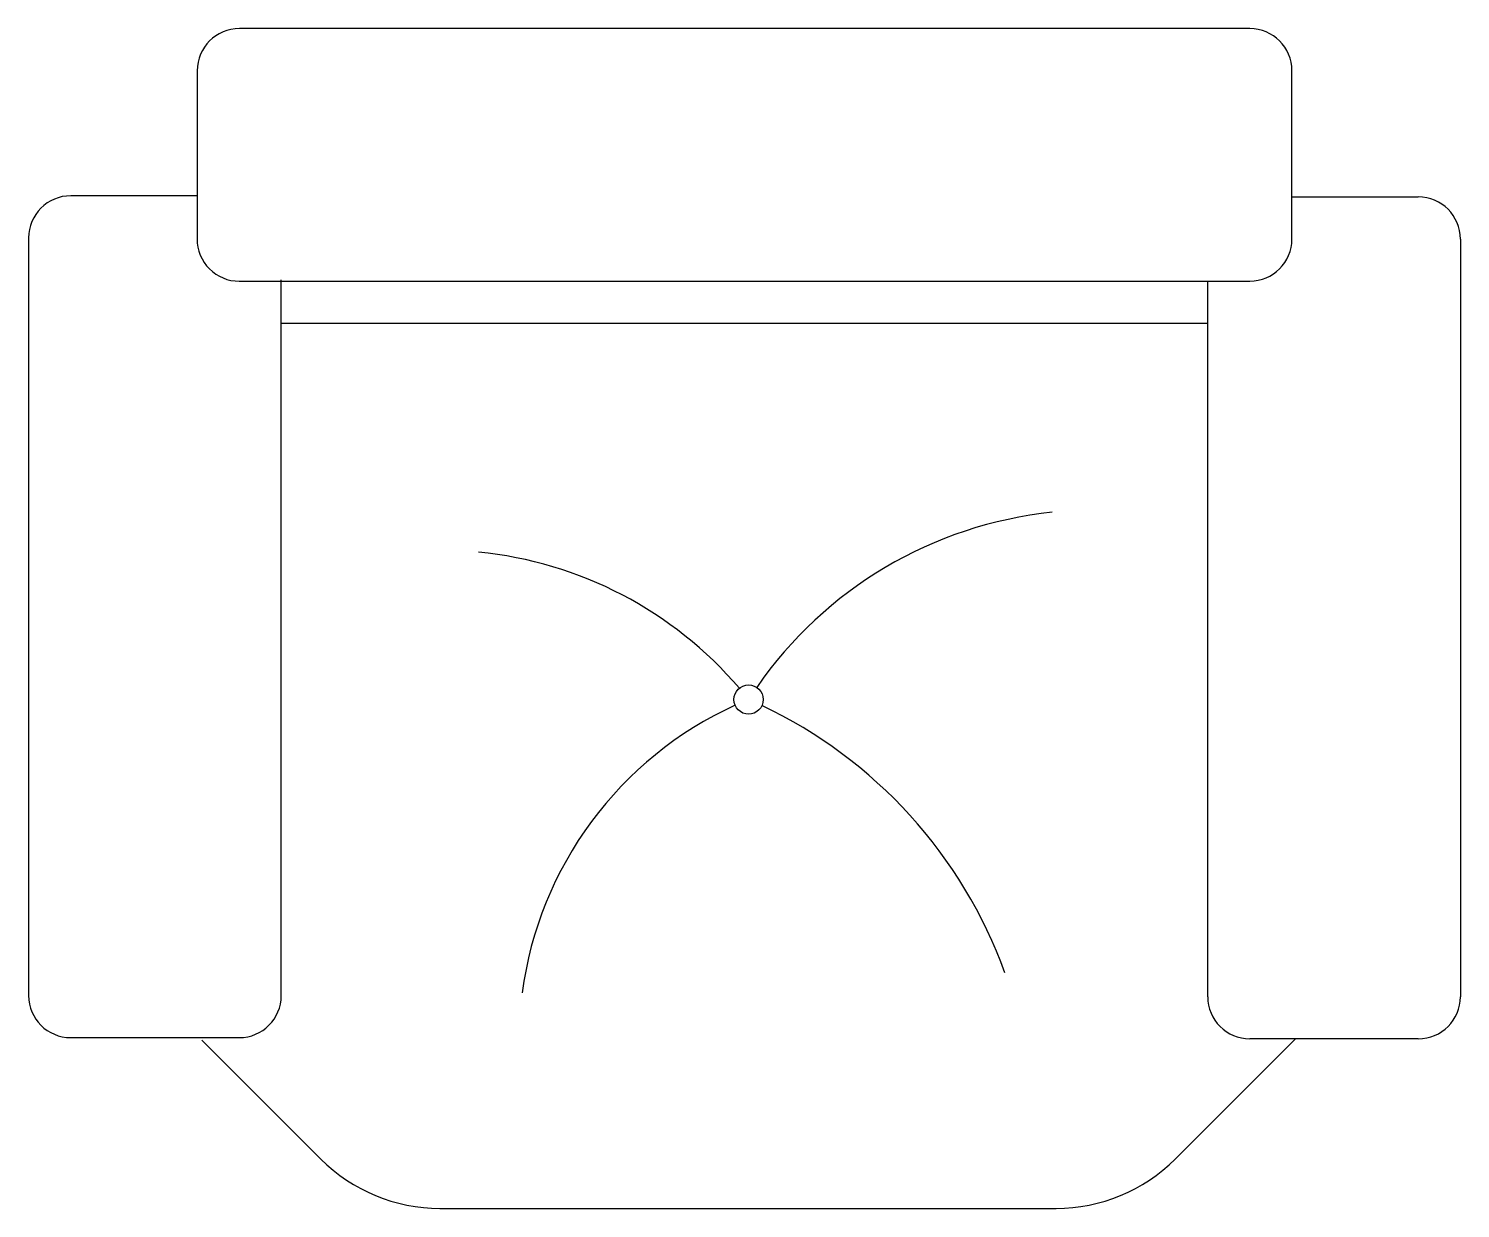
# Model space of a CAD drawing. Extents: x 10.741 to 11.591, y 6.131 to 6.831.
import ezdxf

# ---------------------------------------------------------------- set-up
doc = ezdxf.new("R2010")
doc.units = 0
doc.header["$LTSCALE"] = 0.5
doc.layers.get('0').update_dxf_attribs({"linetype": 'CONTINUOUS'})

msp = doc.modelspace()

# ---------------------------------------------------------------- linework, layer by layer
at = {"color": 0}
for p, q in [((11.4659, 6.83134), (10.86602, 6.83134)), ((10.84102, 6.80636), (10.84095, 6.73239)), ((11.4909, 6.73134), (11.4909, 6.80634)), ((10.8409, 6.73204), (10.7659, 6.73204)), ((10.84095, 6.73239), (10.84092, 6.70636)), ((11.4909, 6.70634), (11.4909, 6.73134)), ((11.4909, 6.73134), (11.5659, 6.73134)), ((10.7409, 6.70704), (10.7409, 6.25704)), ((11.5909, 6.70634), (11.5909, 6.25634)), ((10.86592, 6.68134), (11.4659, 6.68134)), ((10.8909, 6.25704), (10.8909, 6.68204)), ((11.4409, 6.25634), (11.4409, 6.68134)), ((10.8909, 6.65634), (11.4409, 6.65634)), ((10.7659, 6.23204), (10.84695, 6.23204)), ((10.84369, 6.23063), (10.9144, 6.15992)), ((10.84695, 6.23204), (10.8659, 6.23204)), ((11.49298, 6.23134), (11.42157, 6.15992)), ((11.49298, 6.23134), (11.4659, 6.23134)), ((11.5659, 6.23134), (11.49298, 6.23134)), ((10.98511, 6.13063), (11.35086, 6.13063))]:
    msp.add_line(p, q, dxfattribs=at)
msp.add_circle((11.16835, 6.43286), 0.00869, dxfattribs=at)
for centre, radius, start, end in [((10.86602, 6.80634), 0.025, 90, 179.94163), ((11.4659, 6.80634), 0.025, 0, 90), ((10.7659, 6.70704), 0.025, 90, 180), ((11.5659, 6.70634), 0.025, 0, 90), ((10.86592, 6.70634), 0.025, 179.94163, 270), ((11.4659, 6.70634), 0.025, 270, 0), ((11.37372, 6.30166), 0.2437, 95.92602, 145.38502), ((10.98533, 6.28815), 0.23332, 40.46656, 84.42052), ((11.2513, 6.22984), 0.21932, 114.49298, 172.45771), ((11.05547, 6.17456), 0.28189, 19.89108, 64.62814), ((10.7659, 6.25704), 0.025, 180, 270), ((10.8659, 6.25704), 0.025, 270, 0), ((11.4659, 6.25634), 0.025, 180, 270), ((11.5659, 6.25634), 0.025, 270, 0), ((10.98511, 6.23063), 0.1, 225, 270), ((11.35086, 6.23063), 0.1, 270, 315)]:
    msp.add_arc(centre, radius, start, end, dxfattribs=at)

doc.saveas('drawing.dxf')
